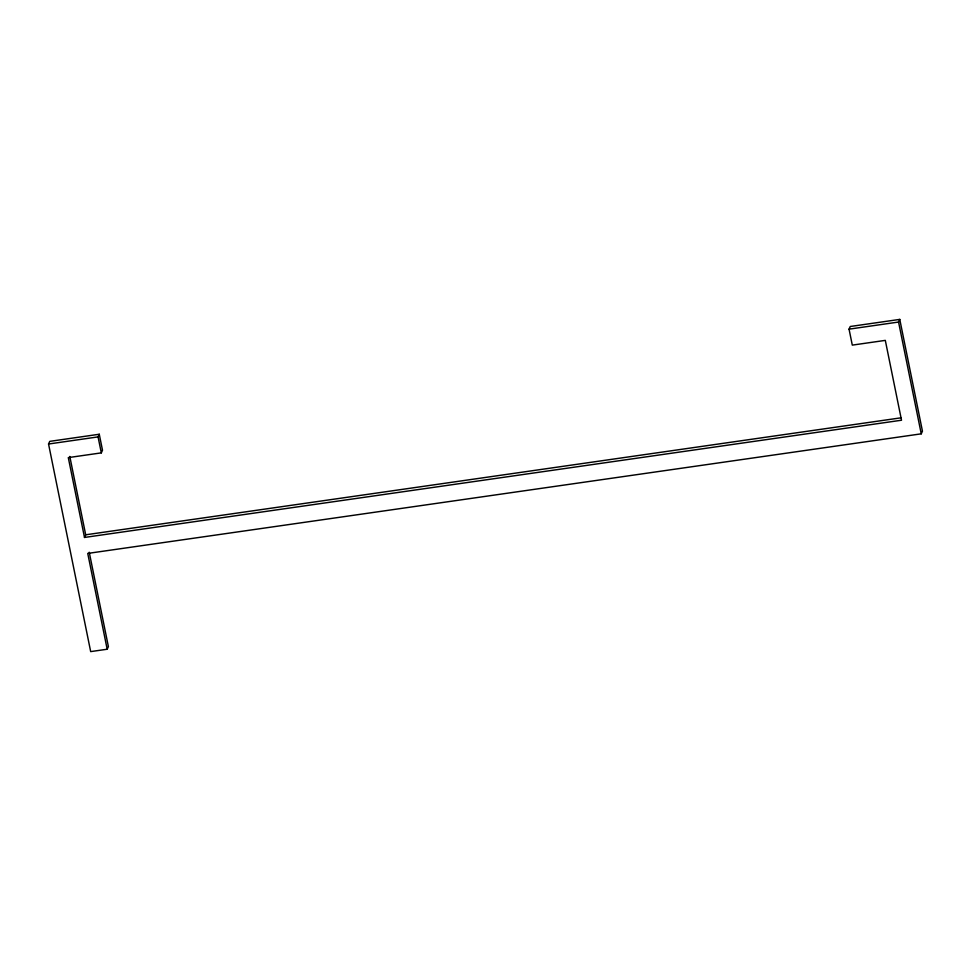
<?xml version="1.0" encoding="UTF-8"?>
<svg xmlns="http://www.w3.org/2000/svg" width="971" height="971" viewBox="0 0 971 971"><rect width="100%" height="100%" fill="white"/><g stroke="black" fill="none" stroke-linecap="round" stroke-linejoin="round"><path stroke-width="1.46" d="M48.55 444.014L49.752 441.368L99.26 434.255L102.501 450.228L101.312 452.874L68.298 457.608L84.501 537.449L901.513 420.225L885.309 340.384L852.295 345.118L849.055 329.157L850.244 326.499L899.765 319.398L922.45 431.173L921.248 433.831L87.742 553.421L107.186 649.235L90.679 651.602L48.55 444.014L98.071 436.901L99.26 434.255M84.501 537.449L85.691 534.803L69.791 456.443M107.186 649.235L108.388 646.589L89.235 552.244M921.248 433.831L898.563 322.044L899.765 319.398M849.055 329.157L898.563 322.044M85.691 534.803L901.209 417.797M98.071 436.901L101.312 452.874"/></g></svg>
